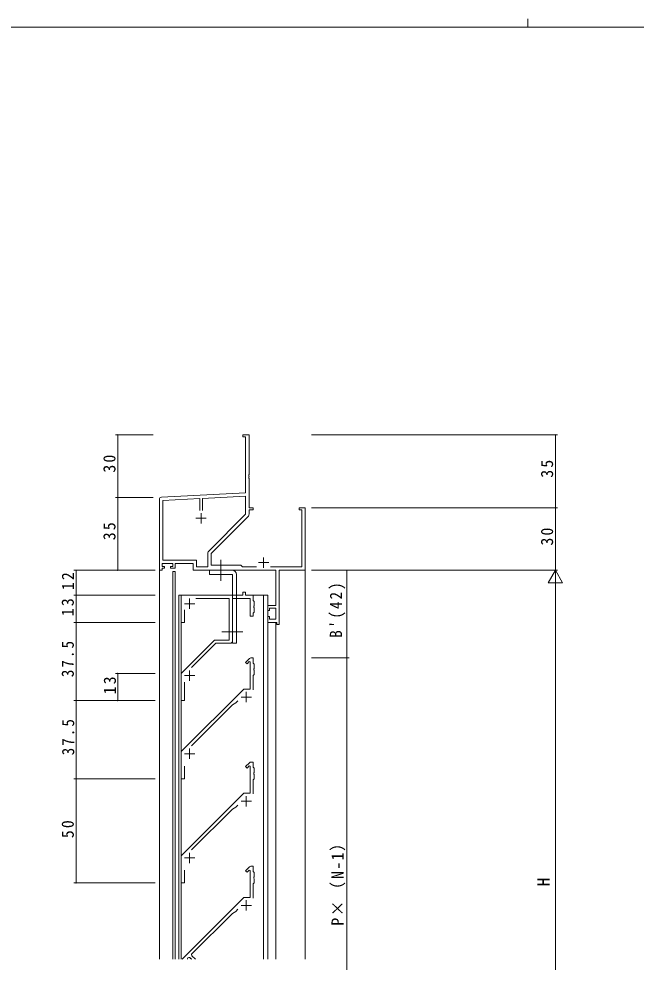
# Model space of a CAD drawing. Units: millimetres, scale not verified. Extents: x -841 to 292, y -594 to 212.
# Drawn here: x -531.2 to -235, y -240.6 to 212 of the extents above; entities that cross this region are included whole.
import ezdxf
from ezdxf.enums import TextEntityAlignment as Align

# ---------------------------------------------------------------- set-up
doc = ezdxf.new("R2010")
doc.units = ezdxf.units.MM
doc.header["$LTSCALE"] = 2
doc.linetypes.add('CHAIN2', pattern=[12, 9, -1, 1, -1])
for name, color, linetype, lineweight in [('0-1_YKK_ZWAK', 7, 'Continuous', 9), ('0-3_YKK_11', 7, 'Continuous', 9), ('0-4_YKK_12', 2, 'Continuous', 9), ('0-5_YKK_D', 6, 'Continuous', 9), ('0-6_YKK_13', 4, 'Continuous', 9)]:
    doc.layers.add(name, color=color, linetype=linetype, lineweight=lineweight)
doc.styles.add('ＭＳ ゴシック', font='')
doc.styles.get('ＭＳ ゴシック').set_extended_font_data('MS Gothic')

msp = doc.modelspace()

# ---------------------------------------------------------------- linework, layer by layer
at = {"layer": '0-1_YKK_ZWAK'}
for p, q in [((-286.98, 212), (-286.98, 208)), ((263, 208), (-837, 208))]:
    msp.add_line(p, q, dxfattribs=at)
at = {"layer": '0-3_YKK_11'}
for p, q in [((-423.782, 12.4), (-423.782, 11.5)), ((-420.782, 12.4), (-423.782, 12.4)), ((-423.782, 11.5), (-422.412, 11.5)), ((-422.412, 11.5), (-422.412, -15.432)), ((-420.782, -6.642), (-420.782, 12.4)), ((-420.902, -6.825), (-420.782, -6.642)), ((-420.902, -7.375), (-420.902, -6.825)), ((-420.782, -7.558), (-420.902, -7.375)), ((-420.902, -7.825), (-420.782, -7.642)), ((-420.902, -8.375), (-420.902, -7.825)), ((-420.782, -8.558), (-420.902, -8.375)), ((-420.782, -7.642), (-420.782, -7.558)), ((-420.782, -22.6), (-420.782, -8.558)), ((-422.412, -15.432), (-462.834, -17.55)), ((-422.412, -17.064), (-443.132, -18.15)), ((-422.412, -25.725), (-422.412, -17.064)), ((-463.782, -18.549), (-463.782, -52.6)), ((-444.432, -18.218), (-462.152, -19.147)), ((-462.152, -19.147), (-462.152, -47.67)), ((-444.432, -23.9), (-444.432, -18.218)), ((-444.432, -23.9), (-444.432, -18.218)), ((-443.132, -18.15), (-443.132, -23.9)), ((-418.782, -22.6), (-420.782, -22.6)), ((-418.782, -23.5), (-418.782, -22.6)), ((-396.782, -22.6), (-396.782, -23.5)), ((-393.782, -22.6), (-396.782, -22.6)), ((-393.782, -52.6), (-393.782, -22.6)), ((-443.782, -25.1), (-443.782, -30.1)), ((-440.085, -43.398), (-422.412, -25.725)), ((-438.982, -44.6), (-421.309, -26.927)), ((-420.782, -23.5), (-418.782, -23.5)), ((-420.782, -25.654), (-420.782, -23.5)), ((-396.782, -23.5), (-395.412, -23.5)), ((-395.412, -23.5), (-395.412, -50.97)), ((-446.282, -27.6), (-441.282, -27.6)), ((-440.612, -50.97), (-440.612, -44.67)), ((-438.982, -50.1), (-438.982, -44.6)), ((-462.482, -50.8), (-462.482, -49.3)), ((-462.482, -49.3), (-457.282, -49.3)), ((-462.152, -47.67), (-445.952, -47.67)), ((-457.282, -49.3), (-457.282, -50.8)), ((-456.282, -49.3), (-447.582, -49.3)), ((-456.282, -51.6), (-456.282, -49.3)), ((-447.582, -49.3), (-447.582, -52.6)), ((-445.952, -47.67), (-445.952, -50.97)), ((-416.282, -48.9), (-411.282, -48.9)), ((-413.782, -46.4), (-413.782, -51.4)), ((-463.782, -52.6), (-462.482, -52.6)), ((-461.382, -50.8), (-462.482, -50.8)), ((-462.482, -51.6), (-461.382, -51.6)), ((-462.482, -52.6), (-462.482, -51.6)), ((-461.382, -51.6), (-461.382, -50.8)), ((-458.382, -50.8), (-458.382, -51.6)), ((-457.282, -50.8), (-458.382, -50.8)), ((-458.382, -51.6), (-456.282, -51.6)), ((-447.582, -52.6), (-407.912, -52.6)), ((-445.952, -50.97), (-440.612, -50.97)), ((-424.782, -50.1), (-438.982, -50.1)), ((-423.912, -50.97), (-424.782, -50.1)), ((-417.132, -50.97), (-423.912, -50.97)), ((-395.412, -50.97), (-410.431, -50.97)), ((-407.912, -52.6), (-407.912, -69.5)), ((-406.282, -52.6), (-393.782, -52.6)), ((-406.282, -78.6), (-406.282, -52.6)), ((-423.682, -63.1), (-423.682, -64.6)), ((-422.482, -63.1), (-423.682, -63.1)), ((-422.482, -64.6), (-422.482, -63.1)), ((-453.282, -64.6), (-453.282, -77.6)), ((-423.682, -64.6), (-453.282, -64.6)), ((-449.282, -66.1), (-449.282, -71.1)), ((-446.288, -66.1), (-430.282, -66.1)), ((-430.282, -66.1), (-430.282, -86.1)), ((-428.782, -66.1), (-420.282, -66.1)), ((-428.782, -86.6), (-428.782, -66.1)), ((-418.782, -64.6), (-422.482, -64.6)), ((-420.282, -66.1), (-420.282, -74.6)), ((-418.782, -67.1), (-418.782, -64.6)), ((-418.282, -67.6), (-418.782, -67.1)), ((-418.282, -69.642), (-418.282, -67.6)), ((-451.782, -68.6), (-446.782, -68.6)), ((-451.782, -77.6), (-451.782, -71.593)), ((-418.402, -69.825), (-418.282, -69.642)), ((-418.402, -70.375), (-418.402, -69.825)), ((-418.282, -70.558), (-418.402, -70.375)), ((-418.282, -72.6), (-418.282, -70.558)), ((-411.782, -69.5), (-411.782, -71.8)), ((-407.912, -69.5), (-411.782, -69.5)), ((-411.782, -71.8), (-410.982, -71.8)), ((-410.982, -71.8), (-410.982, -70.7)), ((-410.982, -70.7), (-407.912, -70.7)), ((-407.912, -70.7), (-407.912, -75.97)), ((-420.282, -74.6), (-418.782, -74.6)), ((-418.782, -73.1), (-418.282, -72.6)), ((-418.782, -74.6), (-418.782, -73.1)), ((-411.782, -74.8), (-411.782, -77.6)), ((-410.982, -74.8), (-411.782, -74.8)), ((-410.982, -75.97), (-410.982, -74.8)), ((-407.912, -75.97), (-410.982, -75.97)), ((-453.282, -77.6), (-451.782, -77.6)), ((-411.782, -77.6), (-407.482, -77.6)), ((-407.482, -77.6), (-407.482, -78.6)), ((-407.482, -78.6), (-406.282, -78.6)), ((-437.282, -86.1), (-453.282, -102.1)), ((-448.341, -99.28), (-436.66, -87.6)), ((-430.282, -86.1), (-437.282, -86.1)), ((-436.66, -87.6), (-429.782, -87.6)), ((-422.435, -96.754), (-420.575, -94.893)), ((-419.868, -94.6), (-418.782, -94.6)), ((-418.782, -94.6), (-418.782, -97.1)), ((-421.728, -97.461), (-422.435, -96.754)), ((-420.652, -96.385), (-421.728, -97.461)), ((-420.282, -96.538), (-420.652, -96.385)), ((-420.282, -109.6), (-420.282, -96.538)), ((-418.782, -97.1), (-418.282, -97.6)), ((-418.282, -97.6), (-418.282, -99.642)), ((-453.282, -102.1), (-453.282, -115.1)), ((-451.782, -103.1), (-446.782, -103.1)), ((-449.282, -100.6), (-449.282, -105.6)), ((-418.282, -102.6), (-418.782, -103.1)), ((-418.782, -103.1), (-418.782, -109.893)), ((-418.282, -99.642), (-418.402, -99.825)), ((-418.402, -99.825), (-418.402, -100.375)), ((-418.402, -100.375), (-418.282, -100.558)), ((-418.282, -100.558), (-418.282, -102.6)), ((-451.782, -115.1), (-451.782, -106.213)), ((-453.282, -139.6), (-423.282, -109.6)), ((-423.282, -109.6), (-420.282, -109.6)), ((-422.082, -110.9), (-422.082, -115.9)), ((-453.282, -115.1), (-451.782, -115.1)), ((-428.755, -117.194), (-448.341, -136.78)), ((-427.082, -116.228), (-428.755, -117.194)), ((-426.113, -115.26), (-427.082, -116.228)), ((-424.582, -113.4), (-419.582, -113.4)), ((-453.282, -152.6), (-453.282, -139.6)), ((-449.282, -138.1), (-449.282, -143.1)), ((-451.782, -140.6), (-446.782, -140.6)), ((-419.868, -144.6), (-418.782, -144.6)), ((-418.782, -144.6), (-418.782, -147.1)), ((-451.782, -146.546), (-451.782, -152.6)), ((-422.435, -146.754), (-420.575, -144.893)), ((-421.728, -147.461), (-422.435, -146.754)), ((-420.652, -146.385), (-421.728, -147.461)), ((-420.282, -146.538), (-420.652, -146.385)), ((-420.282, -159.6), (-420.282, -146.538)), ((-418.782, -147.1), (-418.282, -147.6)), ((-418.282, -147.6), (-418.282, -149.642)), ((-451.782, -152.6), (-453.282, -152.6)), ((-418.282, -152.6), (-418.782, -153.1)), ((-418.782, -153.1), (-418.782, -159.893)), ((-418.282, -149.642), (-418.402, -149.825)), ((-418.402, -149.825), (-418.402, -150.375)), ((-418.402, -150.375), (-418.282, -150.558)), ((-418.282, -150.558), (-418.282, -152.6)), ((-453.282, -189.6), (-423.282, -159.6)), ((-423.282, -159.6), (-420.282, -159.6)), ((-422.082, -160.9), (-422.082, -165.9)), ((-428.755, -167.194), (-448.341, -186.78)), ((-427.082, -166.228), (-428.755, -167.194)), ((-426.113, -165.26), (-427.082, -166.228)), ((-424.582, -163.4), (-419.582, -163.4)), ((-453.282, -202.6), (-453.282, -189.6)), ((-449.282, -188.1), (-449.282, -193.1)), ((-451.782, -190.6), (-446.782, -190.6)), ((-418.782, -194.6), (-419.868, -194.6)), ((-418.782, -197.1), (-418.782, -194.6)), ((-451.782, -196.546), (-451.782, -202.6)), ((-420.575, -194.893), (-422.435, -196.754)), ((-422.435, -196.754), (-421.728, -197.461)), ((-421.728, -197.461), (-420.719, -196.452)), ((-420.719, -196.452), (-420.282, -196.633)), ((-420.282, -196.633), (-420.282, -209.6)), ((-418.282, -197.6), (-418.782, -197.1)), ((-418.282, -199.642), (-418.282, -197.6)), ((-451.782, -202.6), (-453.282, -202.6)), ((-418.782, -203.1), (-418.282, -202.6)), ((-418.782, -209.893), (-418.782, -203.1)), ((-418.402, -199.825), (-418.282, -199.642)), ((-418.402, -200.375), (-418.402, -199.825)), ((-418.282, -200.558), (-418.402, -200.375)), ((-418.282, -202.6), (-418.282, -200.558)), ((-423.282, -209.6), (-452.782, -239.1)), ((-420.282, -209.6), (-423.282, -209.6)), ((-422.082, -210.9), (-422.082, -215.9)), ((-448.341, -236.78), (-428.755, -217.194)), ((-428.755, -217.194), (-427.082, -216.228)), ((-427.082, -216.228), (-426.113, -215.26)), ((-424.582, -213.4), (-419.582, -213.4)), ((-450.286, -239.028), (-450.31, -239.1)), ((-448.756, -238.878), (-448.876, -238.779)), ((-448.162, -237.602), (-448.341, -236.78)), ((-446.455, -239.1), (-448.162, -237.602))]:
    msp.add_line(p, q, dxfattribs=at)
for centre, radius, start, end in [((-462.782, -18.549), 1, 93.00002, 180), ((-422.582, -25.654), 1.8, 314.99998, 359.99997), ((-438.812, -44.67), 1.8, 134.99998, 179.99997), ((-429.782, -86.6), 1, 270, 359.99998), ((-419.868, -95.6), 1, 89.99997, 134.99997), ((-419.868, -145.6), 1, 89.99997, 134.99997), ((-419.868, -195.6), 1, 90, 135), ((-449.542, -239.123), 0.75, 27.29961, 172.70038), ((-449.282, -240.6), 1.8, 56.44269, 73.03073)]:
    msp.add_arc(centre, radius, start, end, dxfattribs=at)
at = {"layer": '0-4_YKK_12'}
for p, q in [((-463.782, -22.6), (-463.782, -239.1)), ((-393.782, -22.6), (-393.782, -239.1)), ((-457.282, -53.1), (-456.282, -53.1)), ((-457.282, -53.1), (-457.282, -239.1)), ((-456.282, -53.1), (-456.282, -239.1)), ((-454.482, -64.6), (-454.482, -239.1)), ((-454.482, -64.6), (-424.482, -64.6)), ((-453.282, -64.6), (-453.282, -239.1)), ((-422.182, -64.6), (-411.782, -64.6)), ((-413.782, -64.6), (-413.782, -239.1)), ((-411.782, -64.6), (-411.782, -239.1)), ((-407.882, -77.6), (-407.882, -239.1))]:
    msp.add_line(p, q, dxfattribs=at)
msp.add_lwpolyline([(-407.882, -77.6), (-411.782, -77.6), (-411.782, -239.1)], dxfattribs=at)
at = {"layer": '0-5_YKK_D'}
for p, q in [((-466.782, 12.4), (-484.782, 12.4)), ((-483.782, 12.4), (-483.782, -17.6)), ((-390.782, 12.4), (-272.782, 12.4)), ((-273.782, 12.4), (-273.782, -22.6)), ((-466.782, -17.6), (-484.782, -17.6)), ((-466.782, -17.6), (-484.782, -17.6)), ((-483.782, -17.6), (-483.782, -52.6)), ((-390.782, -22.6), (-272.782, -22.6)), ((-390.782, -22.6), (-272.782, -22.6)), ((-273.782, -22.6), (-273.782, -52.6)), ((-465.782, -52.6), (-504.782, -52.6)), ((-503.782, -64.6), (-503.782, -52.6)), ((-466.782, -52.6), (-484.782, -52.6)), ((-390.782, -52.6), (-272.782, -52.6)), ((-390.782, -52.6), (-272.782, -52.6)), ((-390.782, -52.6), (-372.782, -52.6)), ((-373.782, -94.6), (-373.782, -52.6)), ((-273.782, -52.6), (-277.282, -58.662)), ((-273.782, -52.6), (-273.782, -64.724)), ((-273.782, -52.6), (-270.282, -58.662)), ((-277.282, -58.662), (-270.282, -58.662)), ((-273.782, -345.6), (-273.782, -59.6)), ((-465.782, -64.6), (-504.782, -64.6)), ((-465.782, -64.6), (-504.782, -64.6)), ((-503.782, -64.6), (-503.782, -77.6)), ((-465.782, -77.6), (-504.782, -77.6)), ((-465.782, -77.6), (-504.782, -77.6)), ((-503.782, -115.1), (-503.782, -77.6)), ((-390.782, -94.6), (-372.782, -94.6)), ((-390.782, -94.6), (-372.782, -94.6)), ((-373.782, -319.6), (-373.782, -94.6)), ((-465.782, -102.1), (-484.782, -102.1)), ((-483.782, -115.1), (-483.782, -102.1)), ((-465.782, -115.1), (-504.782, -115.1)), ((-465.782, -115.1), (-504.782, -115.1)), ((-503.782, -152.6), (-503.782, -115.1)), ((-465.782, -115.1), (-484.782, -115.1)), ((-465.782, -152.6), (-504.782, -152.6)), ((-465.782, -152.6), (-504.782, -152.6)), ((-503.782, -202.6), (-503.782, -152.6)), ((-465.782, -202.6), (-504.782, -202.6))]:
    msp.add_line(p, q, dxfattribs=at)
for centre, start, end in [((-483.782, 12.4), 90, 270), ((-483.782, 12.4), 270, 90), ((-273.782, 12.4), 90, 270), ((-273.782, 12.4), 270, 90), ((-483.782, -17.6), 90, 270), ((-483.782, -17.6), 90, 270), ((-483.782, -17.6), 270, 90), ((-483.782, -17.6), 270, 90), ((-273.782, -22.6), 90, 270), ((-273.782, -22.6), 90, 270), ((-273.782, -22.6), 270, 90), ((-273.782, -22.6), 270, 90), ((-503.782, -52.6), 90, 270), ((-503.782, -52.6), 270, 90), ((-483.782, -52.6), 90, 270), ((-483.782, -52.6), 270, 90), ((-373.782, -52.6), 90, 270), ((-373.782, -52.6), 270, 90), ((-503.782, -64.6), 90, 270), ((-503.782, -64.6), 90, 270), ((-503.782, -64.6), 270, 90), ((-503.782, -64.6), 270, 90), ((-503.782, -77.6), 90, 270), ((-503.782, -77.6), 90, 270), ((-503.782, -77.6), 270, 90), ((-503.782, -77.6), 270, 90), ((-373.782, -94.6), 90, 270), ((-373.782, -94.6), 90, 270), ((-373.782, -94.6), 270, 90), ((-373.782, -94.6), 270, 90), ((-483.782, -102.1), 90, 270), ((-483.782, -102.1), 270, 90), ((-503.782, -115.1), 90, 270), ((-503.782, -115.1), 90, 270), ((-503.782, -115.1), 270, 90), ((-503.782, -115.1), 270, 90), ((-483.782, -115.1), 90, 270), ((-483.782, -115.1), 270, 90), ((-503.782, -152.6), 90, 270), ((-503.782, -152.6), 90, 270), ((-503.782, -152.6), 270, 90), ((-503.782, -152.6), 270, 90), ((-503.782, -202.6), 90, 270), ((-503.782, -202.6), 270, 90)]:
    msp.add_arc(centre, 0.106, start, end, dxfattribs=at)
at = {"layer": '0-6_YKK_13', "linetype": 'CHAIN2'}
for p, q in [((-434.282, -57.6), (-434.282, -47.6)), ((-433.759, -82.1), (-423.805, -82.1))]:
    msp.add_line(p, q, dxfattribs=at)
at = {"layer": '0-6_YKK_13'}
for p, q in [((-439.782, -52.6), (-428.782, -52.6)), ((-439.782, -54.6), (-439.782, -52.6)), ((-428.782, -54.6), (-439.782, -54.6)), ((-428.782, -54.6), (-428.782, -87.6)), ((-426.782, -87.6), (-426.782, -54.6)), ((-426.782, -87.6), (-428.782, -87.6))]:
    msp.add_line(p, q, dxfattribs=at)
msp.add_arc((-428.782, -54.6), 2, 0, 90, dxfattribs=at)

# ---------------------------------------------------------------- texts
at = {"layer": '0-5_YKK_D', "color": 7, "style": 'ＭＳ ゴシック'}
msp.add_text('H', height=5.865, rotation=90, dxfattribs=at).set_placement((-274.782, -204.146), align=Align.BOTTOM_LEFT)
at = {"layer": '0-5_YKK_D', "color": 7, "char_height": 5.865, "attachment_point": 7, "rotation": 90, "style": 'ＭＳ ゴシック'}
for s, insert in [('\\T1.27;\\W0.95;30', (-484.782, -5.731)), ('\\T1.27;\\W0.95;35', (-274.782, -8.17)), ('\\T1.27;\\W0.95;35', (-484.782, -38.17)), ('\\T1.27;\\W0.95;30', (-274.782, -40.731)), ('\\T1.27;\\W0.95;12', (-504.782, -62.12)), ("\\T1.28;\\W0.9;B'(42)", (-374.582, -84.96)), ('\\T1.27;\\W0.95;13', (-504.782, -74.62)), ('\\T1.28;\\W0.9;37.5', (-504.782, -103.87)), ('\\T1.27;\\W0.95;13', (-484.582, -112.12)), ('\\T1.28;\\W0.9;37.5', (-504.582, -141.37)), ('\\T1.27;\\W0.95;50', (-504.782, -181.12)), ('\\T1.18;\\W0.95;P×（N-1）', (-374.582, -223.1))]:
    msp.add_mtext(s, dxfattribs=dict(at, insert=insert))

doc.saveas('drawing.dxf')
